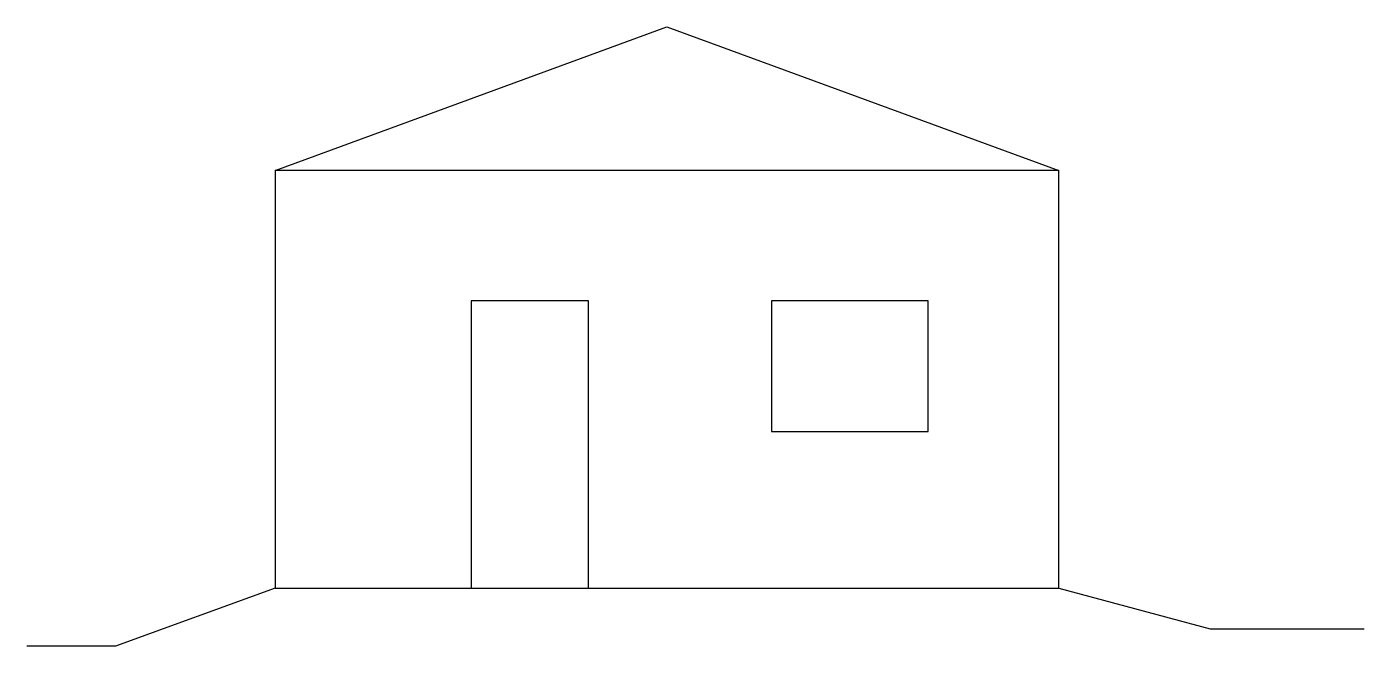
# Model space of a CAD drawing. Header units: millimetres. Extents: x -1902 to 8339, y -445 to 4300.
import ezdxf

# ---------------------------------------------------------------- set-up
doc = ezdxf.new("R2010")
doc.units = ezdxf.units.MM

msp = doc.modelspace()

# ---------------------------------------------------------------- linework, layer by layer
for points in [[(0, 3200), (3000, 4300), (6000, 3200)], [(0, 0), (-1222, -445), (-1902, -445)], [(6000, 0), (7159, -311), (8339, -311)]]:
    msp.add_lwpolyline(points)
for points in [[(0, 0), (6000, 0), (6000, 3200), (0, 3200)], [(1500, 0), (2400, 0), (2400, 2200), (1500, 2200)], [(3800, 1200), (5000, 1200), (5000, 2200), (3800, 2200)]]:
    msp.add_lwpolyline(points, close=True)

doc.saveas('drawing.dxf')
